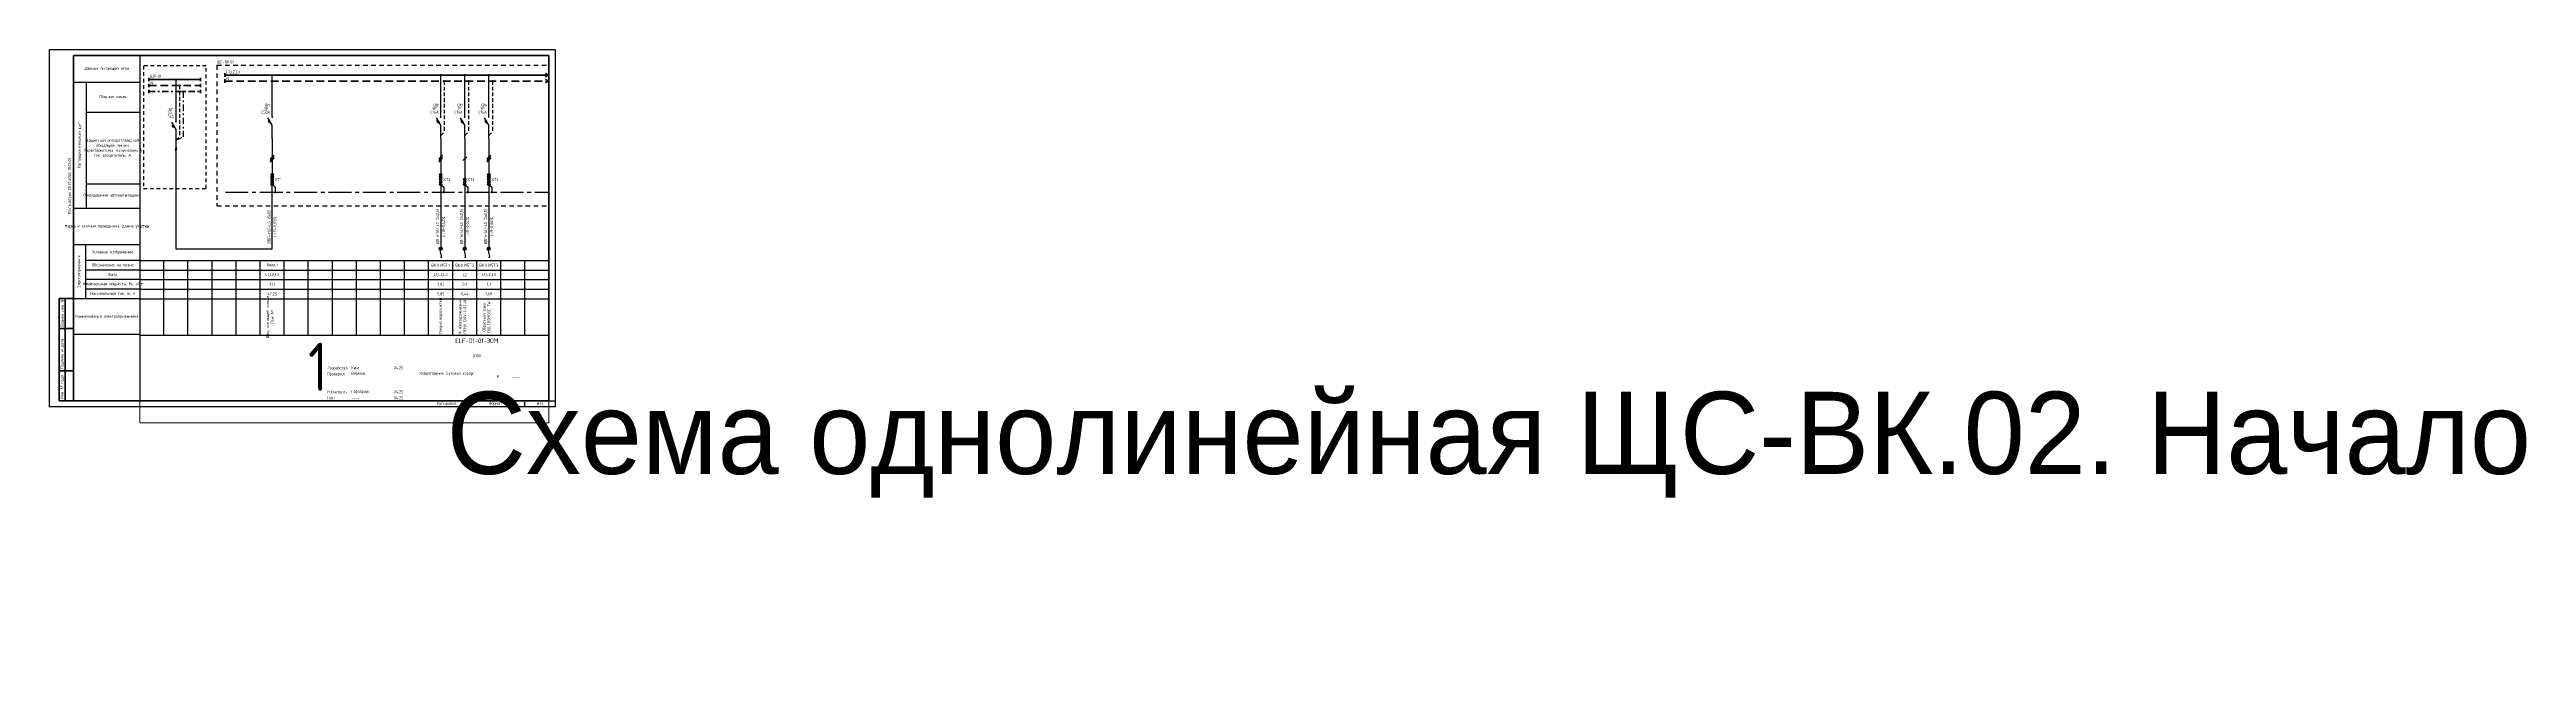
# Paper-space layout 'ЩР' of a CAD drawing. Header units: millimetres. Extents: x 0 to 2058, y -218 to 297.
# The model-space entities are those that its viewports show. They can reach past a viewport. Long polylines and large blocks are cut down to what shows.
import ezdxf
from ezdxf.enums import TextEntityAlignment as Align

# ---------------------------------------------------------------- set-up
doc = ezdxf.new("R2018")
doc.units = ezdxf.units.MM
for name, pattern in [('CENTER2', [28.575, 19.05, -3.175, 3.175, -3.175]), ('HIDDEN2', [4.7625, 3.175, -1.5875]), ('JIS_02_0.7', [1.35, 0.75, -0.6]), ('Штрихштриховая', [10.936111, 5.291667, -2.116667, 1.411111, -2.116667])]:
    doc.linetypes.add(name, pattern=pattern)
doc.layers.add('0_UNC Defpoints ЭОМ', color=6, linetype='Continuous', plot=False)
for name, color, linetype in [('0_Рамка', 7, 'Continuous'), ('SX_BLOCKS', 7, 'Continuous'), ('SX_BOUND', 7, 'JIS_02_0.7'), ('SX_LINES', 7, 'Continuous'), ('SX_PE', 3, 'CENTER2'), ('SX_TABLE', 7, 'Continuous'), ('SX_TEXT', 7, 'Continuous')]:
    doc.layers.add(name, color=color, linetype=linetype)
doc.styles.get("Standard").update_dxf_attribs({"font": 'arial.ttf'})
doc.styles.add('SX_GOST', font='GOST2304A_0.ttf')
doc.styles.add('UNC_A', font='GOST2304A_0.ttf')
doc.styles.add('Unecom', font='GOST2304A_0.ttf', dxfattribs={"height": 2.5})
doc.styles.add('СПДС', font='isocpeur.ttf', dxfattribs={"width": 0.8, "height": 2.5})

# ---------------------------------------------------------------- blocks, each defined once
blk = doc.blocks.new('*U162')
at = {"lineweight": 60, "ltscale": 10}
for p, q in [((20, 292), (415, 292)), ((20, 5), (20, 292)), ((415, 292), (415, 5)), ((8, 90), (20, 90)), ((8, 5), (8, 90)), ((13, 90), (13, 5)), ((20, 90), (20, 5)), ((20, 90), (20, 5)), ((8, 65), (20, 65)), ((8, 30), (20, 30)), ((20, 5), (8, 5)), ((415, 5), (20, 5))]:
    blk.add_line(p, q, dxfattribs=at)
at = {"layer": '0_UNC Defpoints ЭОМ', "ltscale": 10}
blk.add_lwpolyline([(420, 0), (0, 0), (0, 297), (420, 297)], close=True, dxfattribs=at)
at = {"layer": '0_UNC Defpoints ЭОМ', "lineweight": 30}
blk.add_lwpolyline([(395, 5), (420, 5), (420, 0), (395, 0)], close=True, dxfattribs=at)
at = {"char_height": 2.5, "attachment_point": 4, "rotation": 90, "style": 'Unecom'}
for s, insert, width in [('{\\fGOST type A|b0|i1|c204|p34; }Взамен инв. №', (10.5, 65), 25), (' Подпись и дата', (10.5, 30), 35), (' Инв. № подл.', (10.5, 5), 24.419)]:
    blk.add_mtext(s, dxfattribs=dict(at, insert=insert, width=width))
at = {"style": 'Unecom'}
for s, insert, char_height, width, attachment_point, line_spacing_factor in [('ELF-D1-01-ЭОМ', (355, 55), 4, 120, 5, 2), ('D100', (355, 42.5), 2.5, 115, 5, 1.5), ('Разработал', (230.7, 32), 2.5, 20, 4, 2), ('Проверил', (230.7, 27), 2.5, 20, 4, 2), ('Ким', (250.8, 32.5), 2.5, 19.921, 4, 2), ('Вересов', (250.8, 27.5), 2.5, 19.921, 4, 2), ('04.25', (290, 32.5), 2.5, 10, 5, 2), ('Хозяйственно-бытовой корпус', (330, 27.5), 2.5, 70, 5, 1.5), ('Р', (372.5, 25), 2.5, 15, 5, 2), ('Н.Контроль', (230.7, 12), 2.5, 20, 4, 2), ('ГИП', (230.7, 7.3), 2.5, 20, 4, 2), ('----', (250.8, 7), 2.5, 19.921, 4, 2), ('Гарбарчук', (250.8, 12.5), 2.5, 19.921, 4, 2), ('04.25', (290, 12.5), 2.5, 10, 5, 2), ('04.25', (290, 7.5), 2.5, 10, 5, 2)]:
    blk.add_mtext(s, dxfattribs=dict(at, insert=insert, char_height=char_height, width=width, attachment_point=attachment_point, line_spacing_factor=line_spacing_factor))
at = {"char_height": 2.5, "attachment_point": 4, "style": 'Unecom'}
for s, insert, width in [('Формат  ', (364.9, 2.6), 50), ('\\pi1; ', (250, -133.2), 20), ('\\pi1; ', (250, -133.2), 20), ('\\pxi0.4; ', (250, -133.2), 20), ('\\pi1; ', (512.5, -218.3), 20), ('\\pi1; ', (512.5, -218.3), 20), ('\\pxi0.4; ', (512.5, -218.3), 20)]:
    blk.add_mtext(s, dxfattribs=dict(at, insert=insert, width=width))
at = {"style": 'Unecom'}
blk.add_attdef('ЛИСТ_№', text='', height=2.5, dxfattribs=at).set_placement((387.5, 25), align=Align.MIDDLE_CENTER)
blk.add_attdef('КОЛ-ВО_ЛИСТОВ', text='', height=2.5, dxfattribs=at).set_placement((404.7, 23.7), align=Align.CENTER)
at = {"lineweight": 30, "flags": 104}
blk.add_attdef('ОПИСАНИЕ_ЛИСТА', text='', height=2.5, dxfattribs=at).set_placement((329.9, 12.5), align=Align.MIDDLE_CENTER)
at = {"style": 'Unecom', "flags": 8}
blk.add_attdef('ФОРМАТ_БУМАГИ', (379.4, 1.3), '', height=2.5, dxfattribs=at)
at = {"layer": '0_Рамка', "style": 'СПДС', "width": 0.8}
blk.add_text('Распечатано 28.07.2026 18:15:01', height=2.5, rotation=90, dxfattribs=at).set_placement((16.5, 160), align=Align.MIDDLE_LEFT)
at = {"layer": 'Defpoints', "insert": (330, 2.5), "char_height": 2.5, "width": 70, "attachment_point": 5, "style": 'Unecom'}
blk.add_mtext('Копировал', dxfattribs=at)
blk = doc.blocks.new('_Боковик_схема Юником')
at = {"color": 0, "lineweight": -2, "ltscale": 3}
blk.add_lwpolyline([(0, 232), (55, 232), (55, 0), (0, 0)], close=True, dxfattribs=at)
for points in [[(0, 210), (55, 210), (55, 125), (10.3, 125)], [(10.3, 210), (10.3, 105)], [(10.3, 185), (55, 185)], [(0, 105), (55, 105)], [(0, 75), (55, 75)], [(10, 75), (10, 30)], [(10, 62), (51.8, 62)], [(10, 62), (55, 62)], [(10, 54), (55, 54)], [(10, 46), (55, 46)], [(0, 30), (55, 30)], [(10, 38), (55, 38)]]:
    blk.add_lwpolyline(points, dxfattribs=at)
at = {"color": 0, "lineweight": -2, "char_height": 2.5, "attachment_point": 5, "style": 'Unecom'}
for s, insert, width in [('Данные питающей сети', (27.5, 221), 55), ('Сборные шины', (32.6, 197.5), 44.736), ('Защитный аппарат/вводной отходящей линии.\\PХарактеристика, номинальный ток, расцепитель, А.', (32.6, 155), 44.736), ('Оборудование автоматизации', (31, 115.7), 37.884), ('Марка и сечение проводника, длина участка', (27.5, 90), 55), ('Условное изображение', (32.5, 68.5), 45), ('Номинальная мощность, Рн, кВт', (32.5, 42), 45), ('Обозначение на плане', (32.5, 58), 45), ('Фаза', (32.5, 50), 45), ('Номинальный ток, Iн, А', (32.5, 34), 45), ('Наименование электроприемника', (27.5, 15), 55)]:
    blk.add_mtext(s, dxfattribs=dict(at, insert=insert, width=width))
at = {"color": 0, "lineweight": -2, "char_height": 2.5, "attachment_point": 5, "rotation": 90, "style": 'Unecom'}
for s, insert, width in [('Распределительный щит', (5.1, 157.5), 105), ('Электроприемник', (4.6, 52.5), 45)]:
    blk.add_mtext(s, dxfattribs=dict(at, insert=insert, width=width))
blk = doc.blocks.new('SX_TCOL')
for p, q in [((-10, 62), (10, 62)), ((10, 0), (10, 62)), ((-10, 54), (10, 54)), ((-10, 46), (10, 46)), ((-10, 38), (10, 38)), ((-10, 30), (10, 30)), ((-10, 0), (10, 0))]:
    blk.add_line(p, q)
at = {"style": 'SX_GOST'}
for tag, p in [('CAB1', (-2.6, 90)), ('CAB2', (2.6, 90)), ('NAME1', (-3.6, 15)), ('NAME2', (0, 15)), ('NAME3', (3.6, 15))]:
    blk.add_attdef(tag, text='', height=2.5, rotation=90, dxfattribs=at).set_placement(p, align=Align.MIDDLE)
for tag, p in [('POW', (0, 42)), ('LINE', (0, 58)), ('PH', (0, 50)), ('CUR', (0, 34))]:
    blk.add_attdef(tag, text='', height=2.5, dxfattribs=at).set_placement(p, align=Align.MIDDLE)
blk = doc.blocks.new('*U397')
at = {"lineweight": 40}
for p, q in [((268.3, 0), (266.3, 1.5)), ((268.3, 0), (266.3, -1.5)), ((268.3, -5), (266.3, -3.5)), ((268.3, -5), (266.3, -6.5))]:
    blk.add_line(p, q, dxfattribs=at)
at = {"linetype": 'ByBlock', "lineweight": 40}
for points in [[(0, 1.5), (0, -1.5)], [(0, 0), (268.3, 0)], [(0, -3.5), (0, -6.5)]]:
    blk.add_lwpolyline(points, dxfattribs=at)
at = {"color": 4, "linetype": 'HIDDEN2', "lineweight": 40, "ltscale": 2}
blk.add_lwpolyline([(0, -5), (268.3, -5)], dxfattribs=at)
at = {"insert": (1.2, -1.6), "char_height": 2.5, "attachment_point": 1, "style": 'UNC_A'}
blk.add_mtext_dynamic_manual_height_columns('N', width=3.844, gutter_width=12.5, heights=[0], dxfattribs=at)
at = {"style": 'UNC_A'}
blk.add_attdef('ЛИНИЯ', (1, 1.5), '', height=2.5, dxfattribs=at)
blk = doc.blocks.new('*U399')
for p, q in [((0, -36.3), (0, -1.2)), ((0, -42.8), (-3.5, -36.7)), ((-0.4, -36.6), (0.4, -35.9)), ((0.4, -36.6), (-0.4, -35.9)), ((0, -54.3), (0, -42.8))]:
    blk.add_line(p, q)
blk.add_lwpolyline([(-2.1, -41.1), (-3.1, -39.4), (-2.3, -38.9), (-1.3, -40.6)], close=True)
blk.add_circle((0, -1.2), 0.5)
at = {"insert": (-6.2, -24.9), "char_height": 2.5, "attachment_point": 1, "style": 'Unecom'}
blk.add_mtext_dynamic_manual_height_columns('\\pxql;QF', width=5.707, gutter_width=12.5, heights=[4.37], dxfattribs=at)
at = {"style": 'Unecom'}
for tag, p in [('P', (-3.4, -30.4)), ('A', (-1.7, -33.3))]:
    blk.add_attdef(tag, text='', height=2.5, dxfattribs=at).set_placement(p, align=Align.RIGHT)
blk.add_attdef('N', (-3.2, -27.4), '', height=2.5, dxfattribs=at)
blk = doc.blocks.new('*U402')
for p, q in [((0, -36.3), (0, -1.2)), ((0, -42.8), (-3.5, -36.7)), ((-0.4, -36.6), (0.4, -35.9)), ((0.4, -36.6), (-0.4, -35.9)), ((0, -54.3), (0, -42.8))]:
    blk.add_line(p, q)
at = {"color": 4, "linetype": 'HIDDEN2'}
for p in [(3, -6.2), (0, -51.6)]:
    blk.add_line(p, (3, -48.6), dxfattribs=at)
blk.add_lwpolyline([(-2.1, -41.1), (-3.1, -39.4), (-2.3, -38.9), (-1.3, -40.6)], close=True)
for centre in [(0, -1.2), (3, -6.2)]:
    blk.add_circle(centre, 0.5)
at = {"insert": (-6.2, -24.9), "char_height": 2.5, "attachment_point": 1, "style": 'Unecom'}
blk.add_mtext_dynamic_manual_height_columns('\\pxql;QF', width=5.707, gutter_width=12.5, heights=[4.37], dxfattribs=at)
at = {"style": 'Unecom'}
for tag, p in [('P', (-3.4, -30.4)), ('A', (-1.7, -33.3))]:
    blk.add_attdef(tag, text='', height=2.5, dxfattribs=at).set_placement(p, align=Align.RIGHT)
blk.add_attdef('N', (-3.2, -27.4), '', height=2.5, dxfattribs=at)
blk = doc.blocks.new('XT')
at = {"color": 32, "true_color": 0xcd6928}
for p, q in [((0.8, 0), (-1, -1.8)), ((1, -0.2), (-0.8, -2))]:
    blk.add_line(p, q, dxfattribs=at)
at = {"color": 5}
for p, q in [((0.8, -2), (-1, -3.8)), ((1, -2.2), (-0.8, -4))]:
    blk.add_line(p, q, dxfattribs=at)
at = {"color": 32, "true_color": 0xcd6928}
blk.add_circle((0, -1), 1, dxfattribs=at)
at = {"color": 5}
blk.add_circle((0, -3), 1, dxfattribs=at)
at = {"style": 'UNC_A'}
blk.add_attdef('1', (1.7, 0.1), '', height=2.5, dxfattribs=at)
blk = doc.blocks.new('SX_XTPE')
at = {"color": 3}
for p, q in [((0.753, 1.003), (-1.003, -0.753)), ((1.003, 0.753), (-0.753, -1.003))]:
    blk.add_line(p, q, dxfattribs=at)
blk.add_circle((0, 0), 1, dxfattribs=at)
blk = doc.blocks.new('SX_XT3')
at = {"color": 32, "true_color": 0xcd6928}
for p, q in [((0.7533, 4.0033), (-1.0033, 2.2467)), ((0.7533, 2.0033), (-1.0033, 0.2467)), ((1.0033, 3.7533), (-0.7533, 1.9967)), ((1.0033, 1.7533), (-0.7533, -0.0033))]:
    blk.add_line(p, q, dxfattribs=at)
for centre in [(0, 3), (0, 1)]:
    blk.add_circle(centre, 1, dxfattribs=at)
blk = doc.blocks.new('Вывод')
h = blk.add_hatch()
h.set_pattern_fill('ANGLE', color=0)
h.set_pattern_definition([(0, (-2.5674, 3.856), (0, 6.985), [5.08, -1.905]), (90, (-2.5674, 3.856), (-6.985, 4e-16), [5.08, -1.905])])
h.paths.add_polyline_path([(1.25, -1.25, 1), (-1.25, -1.25, 1)])
at = {"linetype": 'ByBlock'}
h = blk.add_hatch(color=0, dxfattribs=at)
h.dxf.hatch_style = 1
h.paths.add_polyline_path([(1.25, -1.25, 1), (-1.25, -1.25, 1)])
at = {"color": 0, "linetype": 'ByBlock'}
blk.add_circle((0, -1.25), 1.25, dxfattribs=at)
at = {"color": 0, "linetype": 'ByBlock', "start_tangent": (-6.3228646, -7.646578), "end_tangent": (-7.7328518, -9.9846907)}
blk.add_spline([(0, -1.25), (0, -9.25)], degree=3, dxfattribs=at)
blk = doc.blocks.new('*U102')
at = {"linetype": 'ByBlock', "lineweight": 40}
for points in [[(0, 1.5), (0, -1.5)], [(0, 0), (42.9, 0)], [(42.9, 1.5), (42.9, -1.5)], [(0, -3.5), (0, -6.5)], [(42.9, -3.5), (42.9, -6.5)]]:
    blk.add_lwpolyline(points, dxfattribs=at)
at = {"color": 4, "linetype": 'HIDDEN2', "lineweight": 40, "ltscale": 2}
blk.add_lwpolyline([(0, -5), (42.9, -5)], dxfattribs=at)
at = {"insert": (1.2, -1.6), "char_height": 2.5, "attachment_point": 1, "style": 'UNC_A'}
blk.add_mtext_dynamic_manual_height_columns('N', width=3.844, gutter_width=12.5, heights=[0], dxfattribs=at)
at = {"style": 'UNC_A'}
blk.add_attdef('ЛИНИЯ', (1, 1.5), '', height=2.5, dxfattribs=at)
blk = doc.blocks.new('*U104')
at = {"lineweight": 25}
for p, q in [((-0.7, -0.7), (0.7, 0.7)), ((-0.7, -1.7), (0.7, -0.3)), ((-0.7, -2.7), (0.7, -1.3))]:
    blk.add_line(p, q, dxfattribs=at)
blk = doc.blocks.new('*U122')
for p, q in [((0, -36.3), (0, -1.2)), ((0, -42.8), (-3.5, -36.7)), ((-0.4, -36.6), (0.4, -35.9)), ((0.4, -36.6), (-0.4, -35.9)), ((0, -54.3), (0, -42.8))]:
    blk.add_line(p, q)
at = {"color": 4, "linetype": 'HIDDEN2'}
for p in [(3, -6.2), (0, -51.6)]:
    blk.add_line(p, (3, -48.6), dxfattribs=at)
blk.add_lwpolyline([(-2.1, -41.1), (-3.1, -39.4), (-2.3, -38.9), (-1.3, -40.6)], close=True)
for centre in [(0, -1.2), (3, -6.2)]:
    blk.add_circle(centre, 0.5)
at = {"insert": (-6.2, -24.9), "char_height": 2.5, "attachment_point": 1, "style": 'Unecom'}
blk.add_mtext_dynamic_manual_height_columns('\\pxql;QF', width=5.707, gutter_width=12.5, heights=[4.37], dxfattribs=at)
at = {"style": 'Unecom'}
for tag, p in [('P', (-3.4, -30.4)), ('A', (-1.7, -33.3))]:
    blk.add_attdef(tag, text='', height=2.5, dxfattribs=at).set_placement(p, align=Align.RIGHT)
blk.add_attdef('N', (-3.2, -27.4), '', height=2.5, dxfattribs=at)

msp = doc.modelspace()

# ---------------------------------------------------------------- linework, layer by layer
at = {"color": 6}
for points in [[(395, 1578), (55, 1578), (55, 1291), (395, 1291), (395, 1578)], [(735, 1578), (395, 1578), (395, 1291), (735, 1291), (735, 1578)]]:
    msp.add_lwpolyline(points, dxfattribs=at)
at = {"linetype": 'JIS_02_0.7', "ltscale": 4}
msp.add_lwpolyline([(110.2, 1569.5), (58.1, 1569.5), (58.1, 1467.4), (110.2, 1467.4), (110.2, 1569.5)], dxfattribs=at)
at = {"lineweight": 40}
for points in [[(62.6, 1549.6), (62.6, 1546.6)], [(105.4, 1549.6), (105.4, 1546.6)]]:
    msp.add_lwpolyline(points, dxfattribs=at)
at = {"color": 3, "linetype": 'Штрихштриховая', "lineweight": 40}
msp.add_lwpolyline([(62.6, 1548.1), (105.4, 1548.1)], dxfattribs=at)
at = {"color": 3, "linetype": 'Штрихштриховая'}
for points in [[(91.1, 1548.1), (91.1, 1510.5)], [(85.1, 1507.6), (91.1, 1510.5)]]:
    msp.add_lwpolyline(points, dxfattribs=at)
at = {"color": 0, "linetype": 'ByBlock', "lineweight": -3}
msp.add_circle((91.1, 1548.1), 0.575, dxfattribs=at)
at = {"layer": 'SX_BOUND', "ltscale": 5}
for p, q in [((119.1, 1569.9), (393, 1569.9)), ((119.1, 1569.9), (119.1, 1453.2)), ((119.1, 1453.2), (393, 1453.2))]:
    msp.add_line(p, q, dxfattribs=at)
at = {"layer": 'SX_LINES'}
for p, q in [((85, 1505.4), (85, 1417.4)), ((165, 1508.7), (165, 1476)), ((305, 1508.7), (305, 1476)), ((325, 1508.7), (325, 1476)), ((345, 1508.7), (345, 1476)), ((163.4, 1492), (166.6, 1495.2)), ((163.4, 1490.7), (166.6, 1493.9)), ((163.4, 1489.4), (166.6, 1492.6)), ((303.4, 1492), (306.6, 1495.2)), ((303.4, 1490.7), (306.6, 1493.9)), ((303.4, 1489.4), (306.6, 1492.6)), ((323.4, 1490.7), (326.6, 1493.9)), ((343.4, 1492), (346.6, 1495.2)), ((343.4, 1490.7), (346.6, 1493.9)), ((343.4, 1489.4), (346.6, 1492.6)), ((165, 1417.4), (165, 1470)), ((305, 1470), (305, 1418.7)), ((325, 1470), (325, 1418.7)), ((345, 1470), (345, 1418.7)), ((85, 1417.4), (165, 1417.4))]:
    msp.add_line(p, q, dxfattribs=at)
at = {"layer": 'SX_PE'}
for p, q in [((126.1, 1464.3), (394, 1464.3)), ((165.7, 1470.3), (167.5, 1468.5)), ((167.5, 1468.5), (167.5, 1464.3)), ((305.7, 1470.3), (307.5, 1468.5)), ((307.5, 1468.5), (307.5, 1464.3)), ((325.7, 1470.3), (327.5, 1468.5)), ((327.5, 1468.5), (327.5, 1464.3)), ((345.7, 1470.3), (347.5, 1468.5)), ((347.5, 1468.5), (347.5, 1464.3))]:
    msp.add_line(p, q, dxfattribs=at)
for centre in [(167.5, 1464.3), (307.5, 1464.3), (327.5, 1464.3), (347.5, 1464.3)]:
    msp.add_circle(centre, 0.5, dxfattribs=at)

# ---------------------------------------------------------------- block references
msp.add_blockref('*U102', (62.6, 1558.1)).add_auto_attribs({'ЛИНИЯ': 'ЩР-01'})
at = {"color": 1}
ref = msp.add_blockref('*U122', (85.1, 1559.3), dxfattribs=at)
ref.add_attrib('P', '3P', dxfattribs={"height": 2.5, "style": 'Unecom'}).set_placement((81.7, 1528.8), align=Align.RIGHT)
ref.add_attrib('A', '16А', dxfattribs={"height": 2.5, "style": 'Unecom'}).set_placement((83.4, 1526), align=Align.RIGHT)
msp.add_blockref('*U104', (85, 1501.4))
at = {"layer": 'SX_BLOCKS'}
for name, p, values in [('*U399', (165, 1563), {'N': '1', 'P': '3P', 'A': 'C50А'}), ('*U402', (305, 1563), {'N': '2', 'P': '3P', 'A': 'C16А'}), ('*U402', (325, 1563), {'N': '3', 'P': '1P', 'A': 'C16А'}), ('*U402', (345, 1563), {'N': '4', 'P': '3P', 'A': 'C16А'})]:
    msp.add_blockref(name, p, dxfattribs=at).add_auto_attribs(values)
for name, p in [('SX_XT3', (165, 1476)), ('SX_XTPE', (165, 1471)), ('SX_XT3', (305, 1476)), ('SX_XTPE', (305, 1471)), ('SX_XTPE', (325, 1471)), ('SX_XT3', (345, 1476)), ('SX_XTPE', (345, 1471))]:
    msp.add_blockref(name, p, dxfattribs=at)
ref = msp.add_blockref('XT', (165, 1476), dxfattribs=at)
ref.add_attrib('1', 'XT1', (167.2, 1473.7), dxfattribs={"layer": '0', "height": 2.5, "style": 'UNC_A'})
ref = msp.add_blockref('XT', (305, 1476), dxfattribs=at)
ref.add_attrib('1', 'XT2', (307.2, 1473.7), dxfattribs={"layer": '0', "height": 2.5, "style": 'UNC_A'})
ref = msp.add_blockref('XT', (325, 1476), dxfattribs=at)
ref.add_attrib('1', 'XT3', (327.2, 1473.7), dxfattribs={"layer": '0', "height": 2.5, "style": 'UNC_A'})
ref = msp.add_blockref('XT', (345, 1476), dxfattribs=at)
ref.add_attrib('1', 'XT4', (347.2, 1473.7), dxfattribs={"layer": '0', "height": 2.5, "style": 'UNC_A'})
at = {"layer": 'SX_BLOCKS', "color": 244, "true_color": 0x991b1e}
for p in [(305, 1418.7), (325, 1418.7), (345, 1418.7)]:
    msp.add_blockref('Вывод', p, dxfattribs=at)
at = {"layer": 'SX_LINES'}
msp.add_blockref('*U397', (125.7, 1561.8), dxfattribs=at).add_auto_attribs({'ЛИНИЯ': 'L1,L2,L3'})
at = {"layer": 'SX_TABLE'}
for name, p in [('_Боковик_схема Юником', (0, 1345.7)), ('SX_TCOL', (65, 1345.7)), ('SX_TCOL', (85, 1345.7)), ('SX_TCOL', (105, 1345.7)), ('SX_TCOL', (125, 1345.7)), ('SX_TCOL', (145, 1345.7)), ('SX_TCOL', (185, 1345.7)), ('SX_TCOL', (205, 1345.7)), ('SX_TCOL', (225, 1345.7)), ('SX_TCOL', (245, 1345.7)), ('SX_TCOL', (265, 1345.7)), ('SX_TCOL', (285, 1345.7)), ('SX_TCOL', (365, 1345.7)), ('SX_TCOL', (385, 1345.7)), ('SX_TCOL', (405, 1345.7))]:
    msp.add_blockref(name, p, dxfattribs=at)
ref = msp.add_blockref('SX_TCOL', (165, 1345.7), dxfattribs=at)
ref.add_attrib('NAME1', 'Ввод питающей линии', dxfattribs={"layer": '0', "height": 2.5, "rotation": 90, "style": 'SX_GOST', "width": 0.972403}).set_placement((161.4, 1360.7), align=Align.MIDDLE)
ref.add_attrib('NAME2', 'Пом. №', dxfattribs={"layer": '0', "height": 2.5, "rotation": 90, "style": 'SX_GOST'}).set_placement((165, 1360.7), align=Align.MIDDLE)
ref.add_attrib('CUR', '47,25', dxfattribs={"layer": '0', "height": 2.5, "style": 'SX_GOST'}).set_placement((165, 1379.7), align=Align.MIDDLE)
ref.add_attrib('POW', '31,1', dxfattribs={"layer": '0', "height": 2.5, "style": 'SX_GOST'}).set_placement((165, 1387.7), align=Align.MIDDLE)
ref.add_attrib('PH', 'L1,L2,L3', dxfattribs={"layer": '0', "height": 2.5, "style": 'SX_GOST'}).set_placement((165, 1395.7), align=Align.MIDDLE)
ref.add_attrib('LINE', 'Ввод.1', dxfattribs={"layer": '0', "height": 2.5, "style": 'SX_GOST'}).set_placement((165, 1403.7), align=Align.MIDDLE)
ref.add_attrib('CAB1', 'ВВГнг(А)-LS (5х10)', dxfattribs={"layer": '0', "height": 2.5, "rotation": 90, "style": 'SX_GOST'}).set_placement((162.4, 1435.7), align=Align.MIDDLE)
ref.add_attrib('CAB2', 'L=21-0,93%', dxfattribs={"layer": '0', "height": 2.5, "rotation": 90, "style": 'SX_GOST'}).set_placement((167.6, 1435.7), align=Align.MIDDLE)
ref = msp.add_blockref('SX_TCOL', (305, 1345.7), dxfattribs=at)
ref.add_attrib('NAME2', 'Станция водоочистки', dxfattribs={"layer": '0', "height": 2.5, "rotation": 90, "style": 'SX_GOST', "width": 0.969408}).set_placement((305, 1360.7), align=Align.MIDDLE)
ref.add_attrib('CUR', '5,85', dxfattribs={"layer": '0', "height": 2.5, "style": 'SX_GOST'}).set_placement((305, 1379.7), align=Align.MIDDLE)
ref.add_attrib('POW', '3,85', dxfattribs={"layer": '0', "height": 2.5, "style": 'SX_GOST'}).set_placement((305, 1387.7), align=Align.MIDDLE)
ref.add_attrib('PH', 'L1,L2,L3', dxfattribs={"layer": '0', "height": 2.5, "style": 'SX_GOST'}).set_placement((305, 1395.7), align=Align.MIDDLE)
ref.add_attrib('LINE', 'ВК.0.015Т.1', dxfattribs={"layer": '0', "height": 2.5, "style": 'SX_GOST'}).set_placement((305, 1403.7), align=Align.MIDDLE)
ref.add_attrib('CAB1', 'ВВГнг(А)-LS (5х2,5)', dxfattribs={"layer": '0', "height": 2.5, "rotation": 90, "style": 'SX_GOST'}).set_placement((302.4, 1435.7), align=Align.MIDDLE)
ref.add_attrib('CAB2', 'L=19-0,42%', dxfattribs={"layer": '0', "height": 2.5, "rotation": 90, "style": 'SX_GOST'}).set_placement((307.6, 1435.7), align=Align.MIDDLE)
ref = msp.add_blockref('SX_TCOL', (325, 1345.7), dxfattribs=at)
ref.add_attrib('NAME1', 'УФ-обеззараживание', dxfattribs={"layer": '0', "height": 2.5, "rotation": 90, "style": 'SX_GOST', "width": 0.996649}).set_placement((321.4, 1360.7), align=Align.MIDDLE)
ref.add_attrib('NAME2', 'ЛЕНА DUV-1-87-N', dxfattribs={"layer": '0', "height": 2.5, "rotation": 90, "style": 'SX_GOST'}).set_placement((325, 1360.7), align=Align.MIDDLE)
ref.add_attrib('CUR', '0,44', dxfattribs={"layer": '0', "height": 2.5, "style": 'SX_GOST'}).set_placement((325, 1379.7), align=Align.MIDDLE)
ref.add_attrib('POW', '0,1', dxfattribs={"layer": '0', "height": 2.5, "style": 'SX_GOST'}).set_placement((325, 1387.7), align=Align.MIDDLE)
ref.add_attrib('PH', 'L2', dxfattribs={"layer": '0', "height": 2.5, "style": 'SX_GOST'}).set_placement((325, 1395.7), align=Align.MIDDLE)
ref.add_attrib('LINE', 'ВК.0.015Т.2', dxfattribs={"layer": '0', "height": 2.5, "style": 'SX_GOST'}).set_placement((325, 1403.7), align=Align.MIDDLE)
ref.add_attrib('CAB1', 'ВВГнг(А)-LS (3х2,5)', dxfattribs={"layer": '0', "height": 2.5, "rotation": 90, "style": 'SX_GOST'}).set_placement((322.4, 1435.7), align=Align.MIDDLE)
ref.add_attrib('CAB2', 'L=11-0,04%', dxfattribs={"layer": '0', "height": 2.5, "rotation": 90, "style": 'SX_GOST'}).set_placement((327.6, 1435.7), align=Align.MIDDLE)
msp.add_blockref('SX_TCOL', (345, 1345.7), dxfattribs=at).add_auto_attribs({'NAME1': 'Обратный осмос', 'NAME2': 'DULCOSMOSE TW', 'CUR': '1,68', 'POW': '1,1', 'PH': 'L1,L2,L3', 'LINE': 'ВК.0.015Т.3', 'CAB1': 'ВВГнг(А)-LS (5х2,5)', 'CAB2': 'L=9-0,06%'})

# ---------------------------------------------------------------- texts
at = {"layer": 'Defpoints', "color": 6, "insert": (195, 1339.3), "char_height": 40, "attachment_point": 1, "style": 'Unecom'}
msp.add_mtext_dynamic_manual_height_columns('1', width=99.921, gutter_width=12.5, heights=[0], dxfattribs=at)
at = {"layer": 'SX_TEXT', "style": 'SX_GOST'}
msp.add_text('ЩC-ВК.02', height=2.5, dxfattribs=at).set_placement((119.1, 1571.4))

psp = doc.layouts.new('ЩР')

# ---------------------------------------------------------------- block references
at = {"ltscale": 100}
ref = psp.add_blockref('*U162', (0, 0), dxfattribs=at)
ref.add_attrib('ФОРМАТ_БУМАГИ', 'А3', (379.4, 1.3), dxfattribs={"height": 2.5, "style": 'Unecom'})
ref.add_attrib('ЛИСТ_№', '----', dxfattribs={"height": 2.5, "style": 'Unecom'}).set_placement((387.5, 25), align=Align.MIDDLE_CENTER)
lines = psp.add_mtext('Схема однолинейная ЩС-ВК.02. Начало', dxfattribs={"insert": (329.9, 12.5), "char_height": 68.284, "attachment_point": 1})
ref.add_attrib('ОПИСАНИЕ_ЛИСТА', '', (329.9, 12.5), dxfattribs={"flags": 104}).embed_mtext(lines)
at = {"lineweight": -3}
psp.add_blockref('_Боковик_схема Юником', (20, 60), dxfattribs=at)

# ---------------------------------------------------------------- texts
at = {"insert": (407.5, 2.5), "char_height": 2.5, "width": 25, "attachment_point": 5, "line_spacing_factor": 2, "style": 'Unecom'}
psp.add_mtext('М1:1', dxfattribs=at)

# ---------------------------------------------------------------- viewports
at = {"layer": 'Defpoints', "color": 6}
psp.add_viewport(center=(245, 139.3), size=(340, 305.449), view_center_point=(225, 1425.3), view_height=305.449, dxfattribs=at)

doc.saveas('drawing.dxf')
